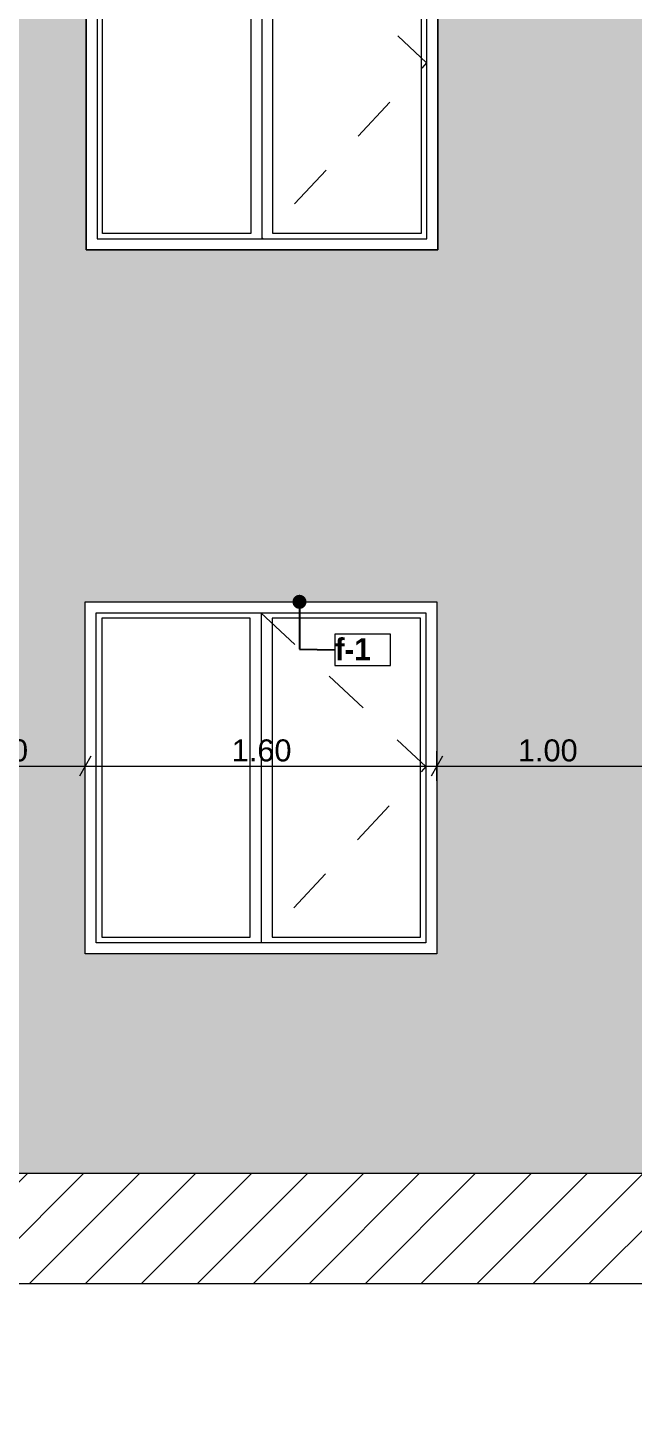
# Model space of a CAD drawing. Header units: millimetres. Extents: x 475206255 to 476720147, y 4620882299 to 4621447368.
# Drawn here: x 475489421 to 475492174, y 4621130315 to 4621136655 of the extents above; entities that cross this region are included whole.
import ezdxf

# ---------------------------------------------------------------- set-up
doc = ezdxf.new("R2010")
doc.units = ezdxf.units.MM
doc.header["$MEASUREMENT"] = 0
doc.set_wipeout_variables(frame=1)
doc.linetypes.add('Dashed', pattern=[423.333333, 211.666667, -211.666667])
for name, color, linetype, lineweight in [('0_Pen_No__7_Pen_No__250', 7, 'Continuous', 0), ('2D Drafting - General_Pen_No__7_Pen_No__250', 7, 'Continuous', 0), ('2D Drafting - General_Pen_No__7_Pen_No__7', 7, 'Continuous', 0), ('Dimensioning - General_Pen_No__142', 142, 'Continuous', 0), ('New_2D Drafting - General_Pen_No__30_Pen_No__9_Pen_No__9_Pen_No__253', 252, 'Continuous', 0), ('New_2D Drafting - General_Pen_No__30_Pen_No__9_Pen_No__9_Pen_No__7', 7, 'Continuous', 0), ('New_Annotation - Label_Pen_No__1', 1, 'Continuous', 0), ('Structural - Bearing_Pen_No__7_Pen_No__7_Pen_No__7', 7, 'Continuous', 0), ('zoma_Pen_No__142', 142, 'Continuous', 0)]:
    doc.layers.add(name, color=color, linetype=linetype, lineweight=lineweight)
doc.layers.add('Dimensioning - General', color=7, linetype='Continuous')
doc.layers.add('zoma', color=7, linetype='Continuous')
doc.styles.add('GENERATED_STYLE_2', font='arial.ttf')
doc.styles.add('GENERATED_STYLE_5', font='')
doc.styles.get('GENERATED_STYLE_5').set_extended_font_data('Avaza', bold=True)
doc.dimstyles.new('GENERATED_STYLE__18', dxfattribs={"dimtxt": 100, "dimasz": 68.640772, "dimexe": 0.18, "dimexo": 0.0625, "dimgap": 0, "dimtad": 1, "dimtih": 1, "dimtoh": 1, "dimlfac": 0.001, "dimzin": 0, "dimdsep": 46, "dimtxsty": 'GENERATED_STYLE_2', "dimblk": 'ARROWHEAD_2', "dimblk1": 'ARROWHEAD_2', "dimblk2": 'ARROWHEAD_2', "dimcen": 0.09, "dimse1": 1, "dimse2": 1, "dimclrd": 142, "dimclre": 142, "dimclrt": 142, "dimadec": 0, "dimazin": 0, "dimtfac": 1, "dimtdec": 4, "dimtmove": 0, "dimatfit": 3, "dimfxl": 1, "dimtolj": 1, "dimtzin": 0, "dimarcsym": 0})
doc.dimstyles.new('GENERATED_STYLE__3', dxfattribs={"dimtxt": 200, "dimasz": 64.421331, "dimexe": 0.18, "dimexo": 3, "dimgap": 0, "dimtad": 1, "dimtih": 1, "dimtoh": 1, "dimlfac": 0.001, "dimzin": 0, "dimdsep": 46, "dimtxsty": 'GENERATED_STYLE_2', "dimblk": 'ARROWHEAD_2', "dimblk1": 'ARROWHEAD_2', "dimblk2": 'ARROWHEAD_2', "dimcen": 0.09, "dimclrd": 142, "dimclre": 142, "dimclrt": 142, "dimadec": 0, "dimazin": 0, "dimtfac": 1, "dimtdec": 4, "dimtmove": 0, "dimatfit": 3, "dimfxl": 1, "dimtolj": 1, "dimtzin": 0, "dimarcsym": 0})
doc.dimstyles.new('GENERATED_STYLE__33', dxfattribs={"dimtxt": 0.18, "dimasz": 127.68, "dimexe": 0.18, "dimexo": 0.0625, "dimgap": 0, "dimtad": 0, "dimtih": 1, "dimtoh": 1, "dimdec": 4, "dimzin": 0, "dimdsep": 46, "dimcen": 0.09, "dimadec": 0, "dimazin": 0, "dimtfac": 1, "dimtdec": 4, "dimtmove": 0, "dimatfit": 3, "dimldrblk": 'ARROWHEAD_11', "dimfxl": 1, "dimtolj": 1, "dimtzin": 0, "dimarcsym": 0})

# ---------------------------------------------------------------- blocks, each defined once
blk = doc.blocks.new('*D1555', base_point=(475826095.8, 4621095193.2))
at = {"layer": 'zoma_Pen_No__142', "color": 142, "linetype": 'Continuous', "lineweight": 0, "transparency": 16777216}
for p, q in [((475488909.1, 4621128812.1), (475488860.2, 4621128727.4)), ((475488884.6, 4621128706.2), (475488884.6, 4621128833.3)), ((475495009.1, 4621128812.1), (475494960.2, 4621128727.4)), ((475494984.6, 4621128706.2), (475494984.6, 4621128833.3)), ((475488884.6, 4621128769.8), (475494984.6, 4621128769.8))]:
    blk.add_line(p, q, dxfattribs=at)
at = {"layer": 'zoma_Pen_No__142', "color": 142, "lineweight": 0, "transparency": 16777216, "char_height": 200, "attachment_point": 7, "style": 'GENERATED_STYLE_2'}
for s, insert in [('\\A1;{\\pql;\\fArial|b0|i0|c204|p0;\\W1.000000;6.10}', (475491667.7, 4621128809.8)), ('\\A1;{\\pql;\\fArial|b0|i0|c204|p0;\\W1.000000;0.40}', (475494426.3, 4621128809.8))]:
    blk.add_mtext(s, dxfattribs=dict(at, insert=insert))
blk = doc.blocks.new('ARROWHEAD_2')
at = {"color": 0, "linetype": 'Continuous', "lineweight": 0}
for p, q in [((0, 0), (-1, 0)), ((-0.378, -0.655), (0.378, 0.655))]:
    blk.add_line(p, q, dxfattribs=at)
blk = doc.blocks.new('ARROWHEAD_11')
at = {"color": 0, "linetype": 'Continuous', "lineweight": 0}
blk.add_line((0, 0), (-1, 0), dxfattribs=at)
at = {"color": 0, "linetype": 'Continuous', "lineweight": 0, "const_width": 0.25, "flags": 128}
blk.add_lwpolyline([(-0.125, 0, 1), (0.125, 0, 1)], format="xyb", close=True, dxfattribs=at)
blk = doc.blocks.new('*D2474', base_point=(475826095.8, 4621095193.2))
at = {"layer": 'Dimensioning - General_Pen_No__142', "color": 142, "linetype": 'Continuous', "lineweight": 0, "transparency": 16777216}
for p, q in [((475488911.1, 4621133343.2), (475488859, 4621133252.9)), ((475488885, 4621133230.3), (475488885, 4621133365.8)), ((475489707.3, 4621133343.2), (475489655.2, 4621133252.9)), ((475489681.2, 4621133230.3), (475489681.2, 4621133365.8)), ((475488885, 4621133298), (475489681.2, 4621133298))]:
    blk.add_line(p, q, dxfattribs=at)
at = {"layer": 'Dimensioning - General_Pen_No__142', "color": 142, "lineweight": 0, "transparency": 16777216, "insert": (475489149.7, 4621133318), "char_height": 100, "attachment_point": 7, "style": 'GENERATED_STYLE_2'}
blk.add_mtext('\\A1;{\\pql;\\fArial|b0|i0|c204|p0;\\W1.000000;0.80}', dxfattribs=at)
blk = doc.blocks.new('*D2475', base_point=(475826095.8, 4621095193.2))
at = {"layer": 'Dimensioning - General_Pen_No__142', "color": 142, "linetype": 'Continuous', "lineweight": 0, "transparency": 16777216}
for p, q in [((475489707.3, 4621133343.2), (475489655.2, 4621133252.9)), ((475489681.2, 4621133230.3), (475489681.2, 4621133365.8)), ((475491307.3, 4621133343.2), (475491255.2, 4621133252.9)), ((475491281.2, 4621133230.3), (475491281.2, 4621133365.8)), ((475489681.2, 4621133298), (475491281.2, 4621133298))]:
    blk.add_line(p, q, dxfattribs=at)
at = {"layer": 'Dimensioning - General_Pen_No__142', "color": 142, "lineweight": 0, "transparency": 16777216, "insert": (475490347.8, 4621133318), "char_height": 100, "attachment_point": 7, "style": 'GENERATED_STYLE_2'}
blk.add_mtext('\\A1;{\\pql;\\fArial|b0|i0|c204|p0;\\W1.000000;1.60}', dxfattribs=at)
blk = doc.blocks.new('*D2476', base_point=(475826095.8, 4621095193.2))
at = {"layer": 'Dimensioning - General_Pen_No__142', "color": 142, "linetype": 'Continuous', "lineweight": 0, "transparency": 16777216}
for p, q in [((475491307.3, 4621133343.2), (475491255.2, 4621133252.9)), ((475491281.2, 4621133230.3), (475491281.2, 4621133365.8)), ((475492310.9, 4621133343.2), (475492258.7, 4621133252.9)), ((475492284.8, 4621133230.3), (475492284.8, 4621133365.8)), ((475491281.2, 4621133298), (475492284.8, 4621133298))]:
    blk.add_line(p, q, dxfattribs=at)
at = {"layer": 'Dimensioning - General_Pen_No__142', "color": 142, "lineweight": 0, "transparency": 16777216, "insert": (475491649.6, 4621133318), "char_height": 100, "attachment_point": 7, "style": 'GENERATED_STYLE_2'}
blk.add_mtext('\\A1;{\\pql;\\fArial|b0|i0|c204|p0;\\W1.000000;1.00}', dxfattribs=at)

msp = doc.modelspace()

# ---------------------------------------------------------------- hatches: boundary and pattern name
at = {"layer": '2D Drafting - General_Pen_No__7_Pen_No__7', "linetype": 'Continuous', "lineweight": 0}
h = msp.add_hatch(dxfattribs=at)
h.set_pattern_fill('MASONRY_BLOCK', style=0, pattern_type=2)
h.set_pattern_definition([(45, (475826095.76, 4621095193.19), (-127.27922, 127.27922), [])])
h.paths.add_polyline_path([(475449374.287, 4621131944.872), (475461484.396, 4621131944.872), (475461484.396, 4621131944.832), (475467784.571, 4621131944.832), (475467784.571, 4621131944.872), (475474284.556, 4621131944.872), (475474284.556, 4621130944.854), (475482884.401, 4621130944.854), (475489184.576, 4621130944.854), (475489184.576, 4621130944.868), (475494884.439, 4621130944.868), (475494884.439, 4621129944.832), (475504284.406, 4621129944.832), (475510584.581, 4621129944.832), (475522512.228, 4621129944.832), (475522512.228, 4621130444.873), (475511084.581, 4621130444.873), (475503784.406, 4621130444.873), (475495384.805, 4621130444.873), (475495384.805, 4621131444.872), (475489684.576, 4621131444.873), (475482384.4, 4621131444.865), (475474784.453, 4621131444.865), (475474784.453, 4621132444.873), (475468284.571, 4621132444.873), (475460984.396, 4621132444.873), (475449374.287, 4621132444.873)])
at = {"layer": 'New_2D Drafting - General_Pen_No__30_Pen_No__9_Pen_No__9_Pen_No__253', "linetype": 'Continuous', "lineweight": 0}
h = msp.add_hatch(dxfattribs=at)
h.set_pattern_fill('BRICK___RUNNING_BOND', color=252, style=0, pattern_type=2)
h.set_pattern_definition([(0, (475826095.757, 4621095193.19), (0, 66.64), []), (90, (475826095.76, 4621095193.2), (-244.8, 0), [66.64, -66.64]), (90, (475826218.16, 4621095259.83), (-244.8, 0), [66.64, -66.64])])
h.paths.add_polyline_path([(475488884.991, 4621131444.873), (475488884.991, 4621144744.467), (475495384.805, 4621144744.467), (475495384.805, 4621131444.872), (475492284.767, 4621131444.873)])
h.paths.add_polyline_path([(475489681.192, 4621134044.911), (475491281.192, 4621134044.911), (475491281.192, 4621132444.91), (475489681.192, 4621132444.91)], flags=0)
h.paths.add_polyline_path([(475489685.126, 4621137244.923), (475491285.126, 4621137244.923), (475491285.126, 4621135644.923), (475489685.126, 4621135644.923)], flags=0)
h.paths.add_polyline_path([(475491285.126, 4621138844.923), (475489685.126, 4621138844.923), (475489685.126, 4621140444.923), (475491285.126, 4621140444.923)], flags=0)
h.paths.add_polyline_path([(475491285.126, 4621142044.923), (475489685.126, 4621142044.923), (475489685.126, 4621143644.923), (475491285.126, 4621143644.923)], flags=0)
h.paths.add_polyline_path([(475494985.044, 4621132644.896), (475494985.044, 4621144344.917), (475492284.767, 4621144344.917), (475492284.767, 4621132644.896)], flags=0)

# ---------------------------------------------------------------- linework, layer by layer
at = {"layer": '0_Pen_No__7_Pen_No__250', "color": 7, "linetype": 'Continuous', "lineweight": 0, "flags": 128}
for points in [[(475491285.126, 4621137244.923), (475489685.126, 4621137244.923), (475489685.126, 4621135644.923), (475491285.126, 4621135644.923)], [(475489681.193, 4621134044.911), (475491281.193, 4621134044.911), (475491281.193, 4621132444.911), (475489681.193, 4621132444.911)]]:
    msp.add_lwpolyline(points, close=True, dxfattribs=at)
at = {"layer": '2D Drafting - General_Pen_No__7_Pen_No__250', "color": 7, "linetype": 'Dashed', "lineweight": 0, "flags": 128}
for points in [[(475490484.235, 4621137195.519), (475491234.35, 4621136495.641), (475490484.552, 4621135694.923)], [(475490480.816, 4621133995.506), (475491230.986, 4621133295.689), (475490481.253, 4621132494.911)]]:
    msp.add_lwpolyline(points, dxfattribs=at)
at = {"layer": '2D Drafting - General_Pen_No__7_Pen_No__250', "color": 7, "linetype": 'Continuous', "lineweight": 0, "flags": 128}
msp.add_lwpolyline([(475489184.576, 4621130944.868), (475494884.439, 4621130944.868), (475494884.439, 4621129944.832), (475504284.406, 4621129944.832), (475510584.581, 4621129944.832), (475522512.228, 4621129944.832), (475522512.228, 4621130444.873), (475511084.581, 4621130444.873), (475503784.406, 4621130444.873), (475495384.805, 4621130444.873), (475495384.805, 4621131444.872), (475489684.576, 4621131444.873), (475482384.4, 4621131444.865)], dxfattribs=at)
at = {"layer": 'New_2D Drafting - General_Pen_No__30_Pen_No__9_Pen_No__9_Pen_No__7', "color": 7, "linetype": 'Continuous', "lineweight": 0, "flags": 128}
for points in [[(475488884.991, 4621131444.873), (475488884.991, 4621144744.467), (475495384.805, 4621144744.467), (475495384.805, 4621131444.872), (475492284.767, 4621131444.873)], [(475489685.126, 4621137244.923), (475491285.126, 4621137244.923), (475491285.126, 4621135644.923), (475489685.126, 4621135644.923)], [(475489681.192, 4621134044.911), (475491281.192, 4621134044.911), (475491281.192, 4621132444.91), (475489681.192, 4621132444.91)]]:
    msp.add_lwpolyline(points, close=True, dxfattribs=at)
at = {"layer": 'Structural - Bearing_Pen_No__7_Pen_No__7_Pen_No__7', "color": 7, "linetype": 'Continuous', "lineweight": 0}
for p, q in [((475489735.332, 4621137194.923), (475489735.332, 4621135694.923)), ((475491234.8, 4621135694.923), (475491234.8, 4621137194.923)), ((475489760.332, 4621135719.923), (475489760.332, 4621137169.923)), ((475490435.125, 4621137169.923), (475490435.125, 4621135719.923)), ((475490485.125, 4621137169.873), (475490485.066, 4621135694.923)), ((475490535.13, 4621135719.923), (475490535.13, 4621137169.923)), ((475491209.8, 4621137169.923), (475491209.8, 4621135719.923)), ((475490435.125, 4621135719.923), (475489760.332, 4621135719.923)), ((475491209.8, 4621135719.923), (475490535.13, 4621135719.923)), ((475489735.332, 4621135694.923), (475491234.8, 4621135694.923)), ((475489731.519, 4621133994.911), (475491230.999, 4621133994.911)), ((475489731.519, 4621132494.911), (475489731.519, 4621133994.911)), ((475490431.189, 4621133969.911), (475489756.519, 4621133969.911)), ((475489756.519, 4621133969.911), (475489756.519, 4621132519.911)), ((475490431.189, 4621132519.911), (475490431.189, 4621133969.911)), ((475490481.193, 4621133994.911), (475490481.193, 4621133969.861)), ((475490481.193, 4621133969.861), (475490481.253, 4621132494.911)), ((475491205.986, 4621133969.911), (475490531.193, 4621133969.911)), ((475490531.193, 4621133969.911), (475490531.193, 4621132519.911)), ((475491205.986, 4621132519.911), (475491205.986, 4621133969.911)), ((475491230.986, 4621133994.911), (475491230.986, 4621132494.911)), ((475491230.986, 4621132494.911), (475489731.519, 4621132494.911)), ((475489756.519, 4621132519.911), (475490431.189, 4621132519.911)), ((475490531.193, 4621132519.911), (475491205.986, 4621132519.911))]:
    msp.add_line(p, q, dxfattribs=at)

# ---------------------------------------------------------------- dimensions: what is measured, and where the dimension line sits
at = {"layer": 'Dimensioning - General', "color": 142, "linetype": 'Continuous', "lineweight": 0}
for base, p1, p2, picture, middle in [((475489681.243, 4621133298.041), (475488885.041, 4621133618.631), (475489681.243, 4621133679.15), '*D2474', (475489279.14, 4621133368.041)), ((475491281.243, 4621133298.041), (475489681.243, 4621133679.15), (475491281.243, 4621133665.701), '*D2475', (475490477.241, 4621133368.041)), ((475492284.817, 4621133298.041), (475491281.243, 4621133665.701), (475492284.817, 4621133605.182), '*D2476', (475491779.028, 4621133368.041))]:
    dim = msp.add_linear_dim(base=base, p1=p1, p2=p2, dimstyle='GENERATED_STYLE__18', dxfattribs=at)
    dim.commit()
    dim.dimension.update_dxf_attribs({"geometry": picture, "text_midpoint": middle, "dimtype": 160})
at = {"layer": 'zoma', "color": 142, "linetype": 'Continuous', "lineweight": 0}
dim = msp.add_linear_dim(base=(475494984.643, 4621128769.757), p1=(475488884.643, 4621181334.969), p2=(475494984.643, 4621181317.702), dimstyle='GENERATED_STYLE__3', dxfattribs=at)
dim.commit()
dim.dimension.update_dxf_attribs({"geometry": '*D1555', "text_midpoint": (475491926.639, 4621128909.757), "dimtype": 160})

# ---------------------------------------------------------------- next in the draw order: wipeouts: each hides what was drawn before it
at = {"color": 1, "linetype": 'Continuous', "lineweight": 0, "ltscale": 23227660948.89283}
msp.add_wipeout([(475490816.391, 4621133756.13), (475491070.509, 4621133756.13), (475491070.509, 4621133897.307), (475490816.391, 4621133897.307)], dxfattribs=at).dxf.layer = 'New_Annotation - Label_Pen_No__1'

# ---------------------------------------------------------------- next in the draw order: linework, layer by layer
at = {"layer": 'New_Annotation - Label_Pen_No__1', "color": 1, "linetype": 'Continuous', "lineweight": 0, "flags": 128}
msp.add_lwpolyline([(475490816.391, 4621133756.13), (475491070.509, 4621133756.13), (475491070.509, 4621133897.307), (475490816.391, 4621133897.307), (475490816.391, 4621133756.13)], close=True, dxfattribs=at)

# ---------------------------------------------------------------- next in the draw order: texts
at = {"layer": 'New_Annotation - Label_Pen_No__1', "color": 1, "linetype": 'Continuous', "lineweight": 0, "insert": (475490816.391, 4621133829.188), "char_height": 100, "attachment_point": 4, "style": 'GENERATED_STYLE_5'}
msp.add_mtext('\\A1;{\\pql;\\fAvaza|b1|i0|c0|p0;\\W1.000000;f-\\fAvaza|b1|i0|c0|p0;\\W1.000000;1}', dxfattribs=at)

# ---------------------------------------------------------------- next in the draw order: leaders
at = {"layer": 'New_Annotation - Label_Pen_No__1', "color": 1, "linetype": 'Continuous', "lineweight": 0, "annotation_type": 0, "has_hookline": 1, "hookline_direction": 0, "text_width": 239.073}
msp.add_leader([(475490656.106, 4621134044.911), (475490656.106, 4621133829.188), (475490816.391, 4621133826.718)], dimstyle='GENERATED_STYLE__33', dxfattribs=at)

doc.saveas('drawing.dxf')
